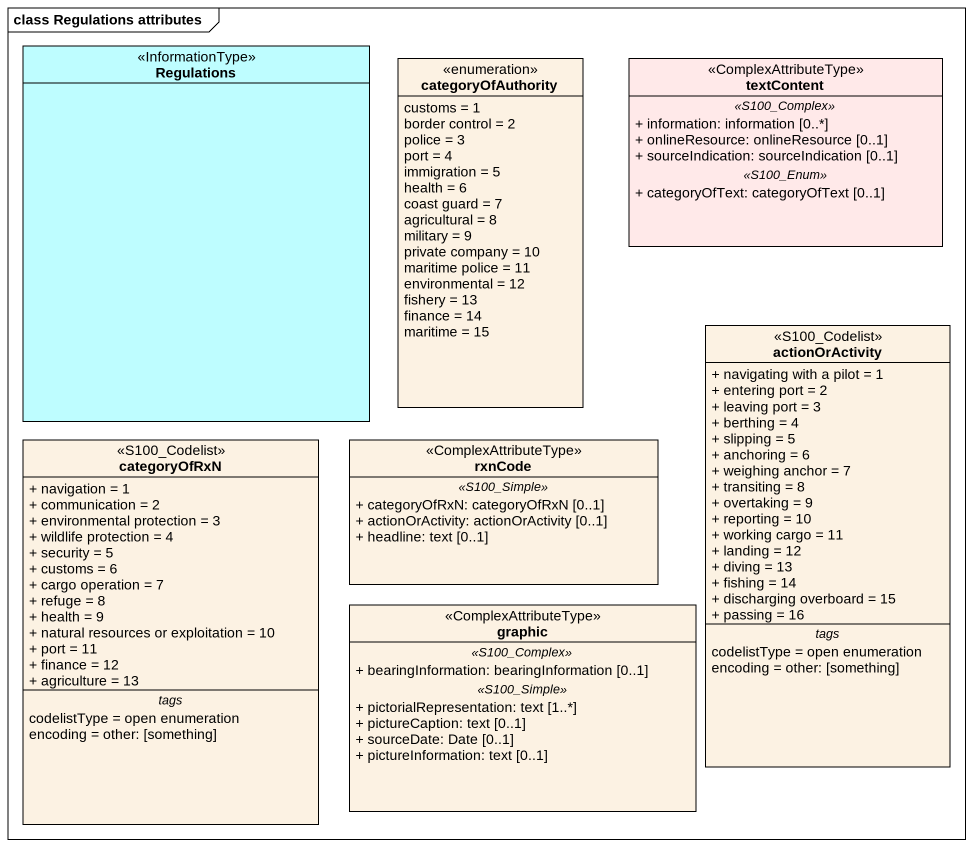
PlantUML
@startuml
mainframe class Regulations attributes
hide circle
hide empty members
skinparam classAttributeIconSize 0
class Regulations <<InformationType>> #BEFDFF
enum categoryOfAuthority #FCF2E3 {
  customs = 1
  border control = 2
  police = 3
  port = 4
  immigration = 5
  health = 6
  coast guard = 7
  agricultural = 8
  military = 9
  private company = 10
  maritime police = 11
  environmental = 12
  fishery = 13
  finance = 14
  maritime = 15
}
class textContent <<ComplexAttributeType>> #FFE9E9 {
  .. <<S100_Complex>> ..
  + information: information [0..*]
  + onlineResource: onlineResource [0..1]
  + sourceIndication: sourceIndication [0..1]
  .. <<S100_Enum>> ..
  + categoryOfText: categoryOfText [0..1]
}
class actionOrActivity <<S100_Codelist>> {
  + navigating with a pilot = 1
  + entering port = 2
  + leaving port = 3
  + berthing = 4
  + slipping = 5
  + anchoring = 6
  + weighing anchor = 7
  + transiting = 8
  + overtaking = 9
  + reporting = 10
  + working cargo = 11
  + landing = 12
  + diving = 13
  + fishing = 14
  + discharging overboard = 15
  + passing = 16
  -- tags --
  codelistType = open enumeration
  encoding = other: [something]
}
class categoryOfRxN <<S100_Codelist>> {
  + navigation = 1
  + communication = 2
  + environmental protection = 3
  + wildlife protection = 4
  + security = 5
  + customs = 6
  + cargo operation = 7
  + refuge = 8
  + health = 9
  + natural resources or exploitation = 10
  + port = 11
  + finance = 12
  + agriculture = 13
  -- tags --
  codelistType = open enumeration
  encoding = other: [something]
}
class rxnCode <<ComplexAttributeType>> {
  .. <<S100_Simple>> ..
  + categoryOfRxN: categoryOfRxN [0..1]
  + actionOrActivity: actionOrActivity [0..1]
  + headline: text [0..1]
}
class graphic <<ComplexAttributeType>> {
  .. <<S100_Complex>> ..
  + bearingInformation: bearingInformation [0..1]
  .. <<S100_Simple>> ..
  + pictorialRepresentation: text [1..*]
  + pictureCaption: text [0..1]
  + sourceDate: Date [0..1]
  + pictureInformation: text [0..1]
}
@enduml
